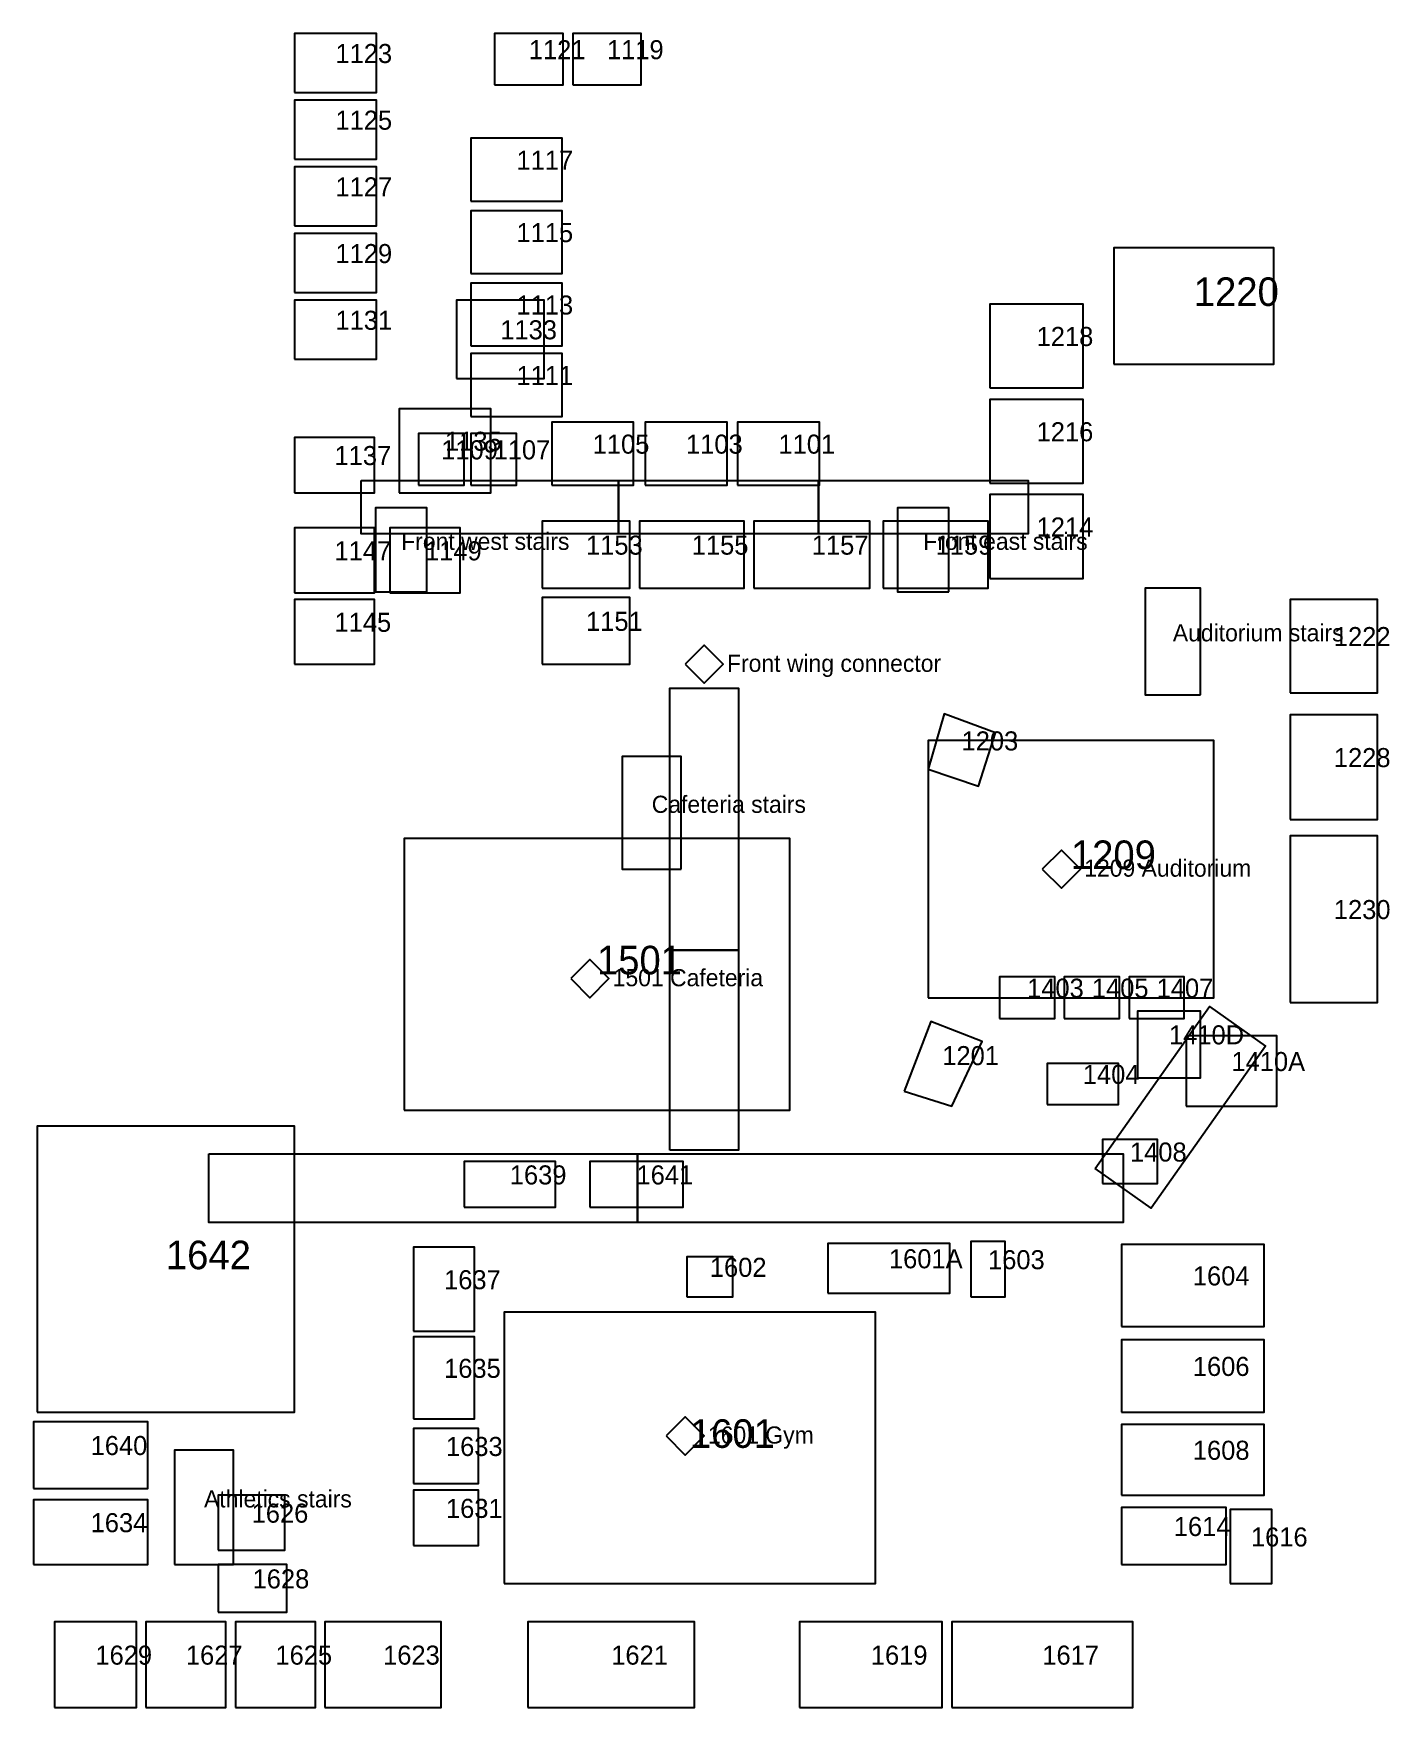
# Model space of a CAD drawing. Extents: x -704 to 719, y -535 to 1222.
import ezdxf

# ---------------------------------------------------------------- set-up
doc = ezdxf.new("R2010")
doc.units = 0
for name, color, linetype in [('HALLWAYS', 4, 'CONTINUOUS'), ('PINS', 30, 'CONTINUOUS'), ('PLACE_LABELS', 5, 'CONTINUOUS'), ('ROOM_LABELS', 1, 'CONTINUOUS'), ('ROOMS', 3, 'CONTINUOUS'), ('STAIRS', 6, 'CONTINUOUS')]:
    doc.layers.add(name, color=color, linetype=linetype)

msp = doc.modelspace()

# ---------------------------------------------------------------- linework, layer by layer
at = {"layer": 'HALLWAYS'}
for points in [[(-360, 753), (-90, 753), (-90, 697), (-360, 697)], [(-90, 753), (120, 753), (120, 697), (-90, 697)], [(120, 753), (340, 753), (340, 697), (120, 697)], [(-36, 260), (-36, 535), (36, 535), (36, 260)], [(-36, 50), (-36, 260), (36, 260), (36, 50)], [(410.6, 30.8), (530.6, 200.8), (589.4, 159.2), (469.4, -10.8)], [(-520, 46), (-70, 46), (-70, -26), (-520, -26)], [(-70, 46), (440, 46), (440, -26), (-70, -26)]]:
    msp.add_lwpolyline(points, close=True, dxfattribs=at)
at = {"layer": 'PINS'}
for points in [[(-20, 560), (0, 540), (20, 560), (0, 580)], [(355, 345), (375, 325), (395, 345), (375, 365)], [(-140, 230), (-120, 210), (-100, 230), (-120, 250)], [(-40, -250), (-20, -270), (0, -250), (-20, -230)]]:
    msp.add_lwpolyline(points, close=True, dxfattribs=at)
at = {"layer": 'ROOMS'}
for points in [[(-430, 1160), (-344, 1160), (-344, 1222), (-430, 1222)], [(-220, 1168), (-148, 1168), (-148, 1222), (-220, 1222)], [(-138, 1168), (-66, 1168), (-66, 1222), (-138, 1222)], [(-430, 1090), (-344, 1090), (-344, 1152), (-430, 1152)], [(-245, 1046), (-149, 1046), (-149, 1112), (-245, 1112)], [(-430, 1020), (-344, 1020), (-344, 1082), (-430, 1082)], [(-245, 970), (-149, 970), (-149, 1036), (-245, 1036)], [(-430, 950), (-344, 950), (-344, 1012), (-430, 1012)], [(430, 875), (598, 875), (598, 997), (430, 997)], [(-245, 894), (-149, 894), (-149, 960), (-245, 960)], [(-430, 880), (-344, 880), (-344, 942), (-430, 942)], [(-260, 860), (-168, 860), (-168, 942), (-260, 942)], [(300, 850), (398, 850), (398, 938), (300, 938)], [(-245, 820), (-149, 820), (-149, 886), (-245, 886)], [(-320, 740), (-224, 740), (-224, 828), (-320, 828)], [(300, 750), (398, 750), (398, 838), (300, 838)], [(-160, 748), (-74, 748), (-74, 814), (-160, 814)], [(-62, 748), (24, 748), (24, 814), (-62, 814)], [(35, 748), (121, 748), (121, 814), (35, 814)], [(-430, 740), (-346, 740), (-346, 798), (-430, 798)], [(-300, 748), (-252, 748), (-252, 802), (-300, 802)], [(-245, 748), (-197, 748), (-197, 802), (-245, 802)], [(300, 650), (398, 650), (398, 738), (300, 738)], [(-430, 635), (-346, 635), (-346, 703), (-430, 703)], [(-330, 635), (-256, 635), (-256, 703), (-330, 703)], [(-170, 640), (-78, 640), (-78, 710), (-170, 710)], [(-68, 640), (42, 640), (42, 710), (-68, 710)], [(52, 640), (174, 640), (174, 710), (52, 710)], [(188, 640), (298, 640), (298, 710), (188, 710)], [(-430, 560), (-346, 560), (-346, 628), (-430, 628)], [(-170, 560), (-78, 560), (-78, 630), (-170, 630)], [(615, 530), (707, 530), (707, 628), (615, 628)], [(235, 450), (288, 432), (306, 488), (252, 508)], [(615, 397), (707, 397), (707, 507), (615, 507)], [(235, 210), (535, 210), (535, 480), (235, 480)], [(-315, 92), (90, 92), (90, 377), (-315, 377)], [(615, 205), (707, 205), (707, 380), (615, 380)], [(310, 188), (368, 188), (368, 232), (310, 232)], [(378, 188), (436, 188), (436, 232), (378, 232)], [(446, 188), (504, 188), (504, 232), (446, 232)], [(455, 126), (521, 126), (521, 196), (455, 196)], [(210, 112), (260, 96), (292, 164), (238, 185)], [(506, 96), (601, 96), (601, 170), (506, 170)], [(360, 98), (435, 98), (435, 141), (360, 141)], [(-700, -225), (-430, -225), (-430, 75), (-700, 75)], [(418, 15), (476, 15), (476, 61), (418, 61)], [(-252, -10), (-156, -10), (-156, 38), (-252, 38)], [(-120, -10), (-22, -10), (-22, 38), (-120, 38)], [(-305, -140), (-241, -140), (-241, -52), (-305, -52)], [(130, -100), (258, -100), (258, -48), (130, -48)], [(280, -104), (316, -104), (316, -46), (280, -46)], [(438, -135), (588, -135), (588, -49), (438, -49)], [(-18, -104), (30, -104), (30, -62), (-18, -62)], [(-210, -405), (180, -405), (180, -120), (-210, -120)], [(-305, -232), (-241, -232), (-241, -146), (-305, -146)], [(438, -225), (588, -225), (588, -149), (438, -149)], [(-704, -305), (-584, -305), (-584, -235), (-704, -235)], [(-305, -300), (-237, -300), (-237, -242), (-305, -242)], [(438, -312), (588, -312), (588, -238), (438, -238)], [(-510, -370), (-440, -370), (-440, -312), (-510, -312)], [(-305, -365), (-237, -365), (-237, -307), (-305, -307)], [(-704, -385), (-584, -385), (-584, -317), (-704, -317)], [(438, -385), (548, -385), (548, -325), (438, -325)], [(552, -405), (596, -405), (596, -327), (552, -327)], [(-510, -435), (-438, -435), (-438, -385), (-510, -385)], [(-682, -535), (-596, -535), (-596, -445), (-682, -445)], [(-586, -535), (-502, -535), (-502, -445), (-586, -445)], [(-492, -535), (-408, -535), (-408, -445), (-492, -445)], [(-398, -535), (-276, -535), (-276, -445), (-398, -445)], [(-185, -535), (-10, -535), (-10, -445), (-185, -445)], [(100, -535), (250, -535), (250, -445), (100, -445)], [(260, -535), (450, -535), (450, -445), (260, -445)]]:
    msp.add_lwpolyline(points, close=True, dxfattribs=at)
at = {"layer": 'STAIRS'}
for points in [[(-291, 636), (-291, 724), (-345, 724), (-345, 636)], [(257, 636), (257, 724), (203, 724), (203, 636)], [(521, 528), (521, 640), (463, 640), (463, 528)], [(-24, 345), (-24, 463), (-86, 463), (-86, 345)], [(-556, -385), (-494, -385), (-494, -265), (-556, -265)]]:
    msp.add_lwpolyline(points, close=True, dxfattribs=at)

# ---------------------------------------------------------------- texts
at = {"layer": 'PLACE_LABELS'}
for s, p in [('Front west stairs', (-318, 680)), ('Front east stairs', (230, 680)), ('Auditorium stairs', (492, 584)), ('Front wing connector', (24, 552)), ('Cafeteria stairs', (-55, 404)), ('1209 Auditorium', (399, 337)), ('1501 Cafeteria', (-96, 222)), ('1601 Gym', (4, -258)), ('Athletics stairs', (-525, -325))]:
    msp.add_text(s, height=18, dxfattribs=at).set_placement(p)
at = {"layer": 'ROOM_LABELS'}
for s, height, p in [('1121', 20, (-184, 1195)), ('1119', 20, (-102, 1195)), ('1123', 20, (-387, 1191)), ('1125', 20, (-387, 1121)), ('1117', 20, (-197, 1079)), ('1127', 20, (-387, 1051)), ('1115', 20, (-197, 1003)), ('1129', 20, (-387, 981)), ('1220', 30, (514, 936)), ('1131', 20, (-387, 911)), ('1113', 20, (-197, 927)), ('1133', 20, (-214, 901)), ('1218', 20, (349, 894)), ('1111', 20, (-197, 853)), ('1216', 20, (349, 794)), ('1109', 20, (-276, 775)), ('1135', 20, (-272, 784)), ('1107', 20, (-221, 775)), ('1105', 20, (-117, 781)), ('1103', 20, (-19, 781)), ('1101', 20, (78, 781)), ('1137', 20, (-388, 769)), ('1214', 20, (349, 694)), ('1147', 20, (-388, 669)), ('1149', 20, (-293, 669)), ('1153', 20, (-124, 675)), ('1155', 20, (-13, 675)), ('1157', 20, (113, 675)), ('1159', 20, (243, 675)), ('1151', 20, (-124, 595)), ('1145', 20, (-388, 594)), ('1222', 20, (661, 579)), ('1203', 20, (270.2, 469.5)), ('1228', 20, (661, 452)), ('1209', 30, (385, 345)), ('1230', 20, (661, 292.5)), ('1501', 30, (-112.5, 234.5)), ('1403', 20, (339, 210)), ('1405', 20, (407, 210)), ('1407', 20, (475, 210)), ('1410D', 20, (488, 161)), ('1201', 20, (250, 139.2)), ('1410A', 20, (553.5, 133)), ('1404', 20, (397.5, 119.5)), ('1408', 20, (447, 38)), ('1639', 20, (-204, 14)), ('1641', 20, (-71, 14)), ('1642', 30, (-565, -75)), ('1602', 20, (6, -83)), ('1601A', 20, (194, -74)), ('1603', 20, (298, -75)), ('1637', 20, (-273, -96)), ('1604', 20, (513, -92)), ('1635', 20, (-273, -189)), ('1606', 20, (513, -187)), ('1601', 30, (-15, -262.5)), ('1640', 20, (-644, -270)), ('1633', 20, (-271, -271)), ('1608', 20, (513, -275)), ('1631', 20, (-271, -336)), ('1634', 20, (-644, -351)), ('1626', 20, (-475, -341)), ('1614', 20, (493, -355)), ('1616', 20, (574, -366)), ('1628', 20, (-474, -410)), ('1629', 20, (-639, -490)), ('1627', 20, (-544, -490)), ('1625', 20, (-450, -490)), ('1623', 20, (-337, -490)), ('1621', 20, (-97.5, -490)), ('1619', 20, (175, -490)), ('1617', 20, (355, -490))]:
    msp.add_text(s, height=height, dxfattribs=at).set_placement(p)

doc.saveas('drawing.dxf')
